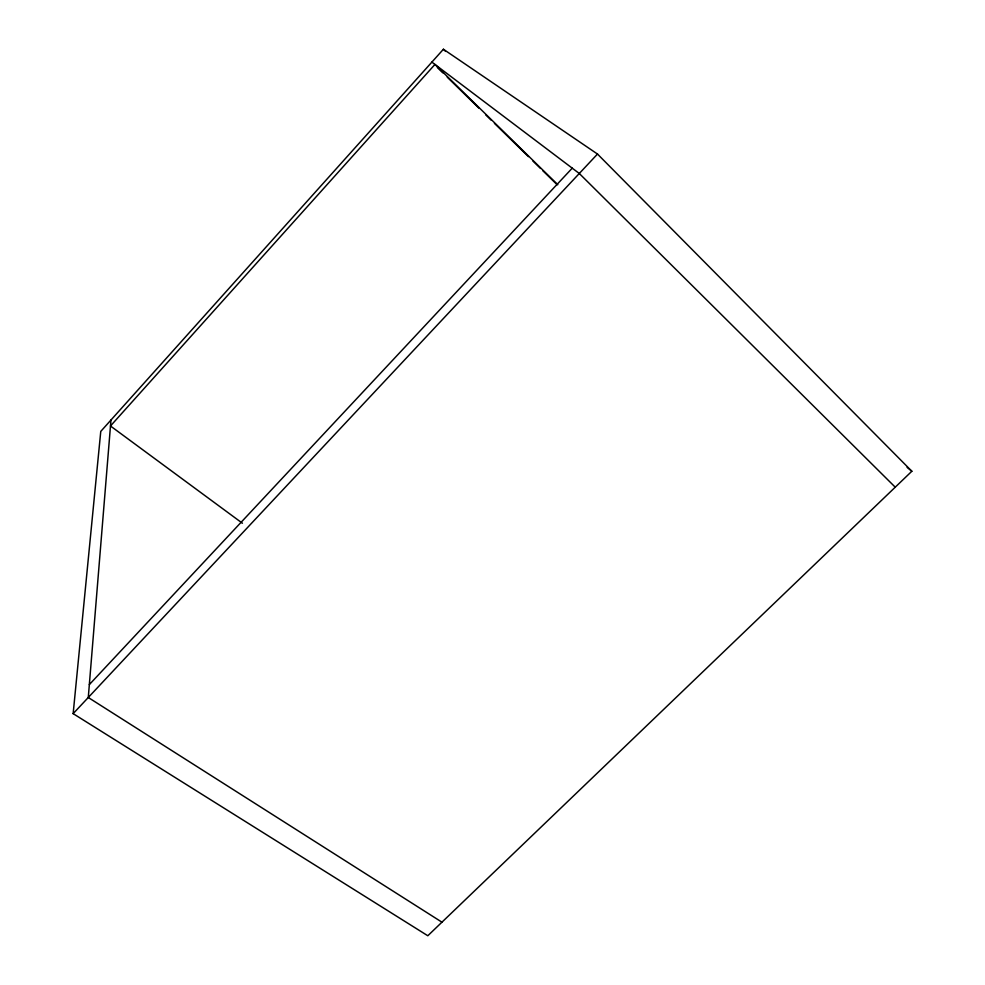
<?xml version="1.0" encoding="UTF-8"?>
<svg xmlns="http://www.w3.org/2000/svg" width="985" height="985" viewBox="0 0 985 985"><rect width="100%" height="100%" fill="white"/><g stroke="black" fill="none" stroke-linecap="round" stroke-linejoin="round"><path stroke-width="1.48" d="M110.973 420.029L88.281 697.503L441.957 922.182M73.149 713.645L100.766 431.405L443.41 49.25L597.501 154.054L911.851 471.249L427.81 935.75L73.149 713.645L597.501 154.054M89.34 684.6L572.236 168.164M242.421 523.232L110.48 425.988L434.951 64.431L557.806 184.712M431.873 62.117L579.291 173.483L895.242 487.181M907.111 467.37L911.851 471.249M437.365 67.485L442.856 72.853M447.239 77.15L479.079 108.313M485.667 114.752L491.146 120.133M494.445 123.347L528.465 156.652M532.86 160.949L540.543 168.472M542.735 170.627L557.005 184.589M443.41 49.25L445.589 51.405"/></g></svg>
